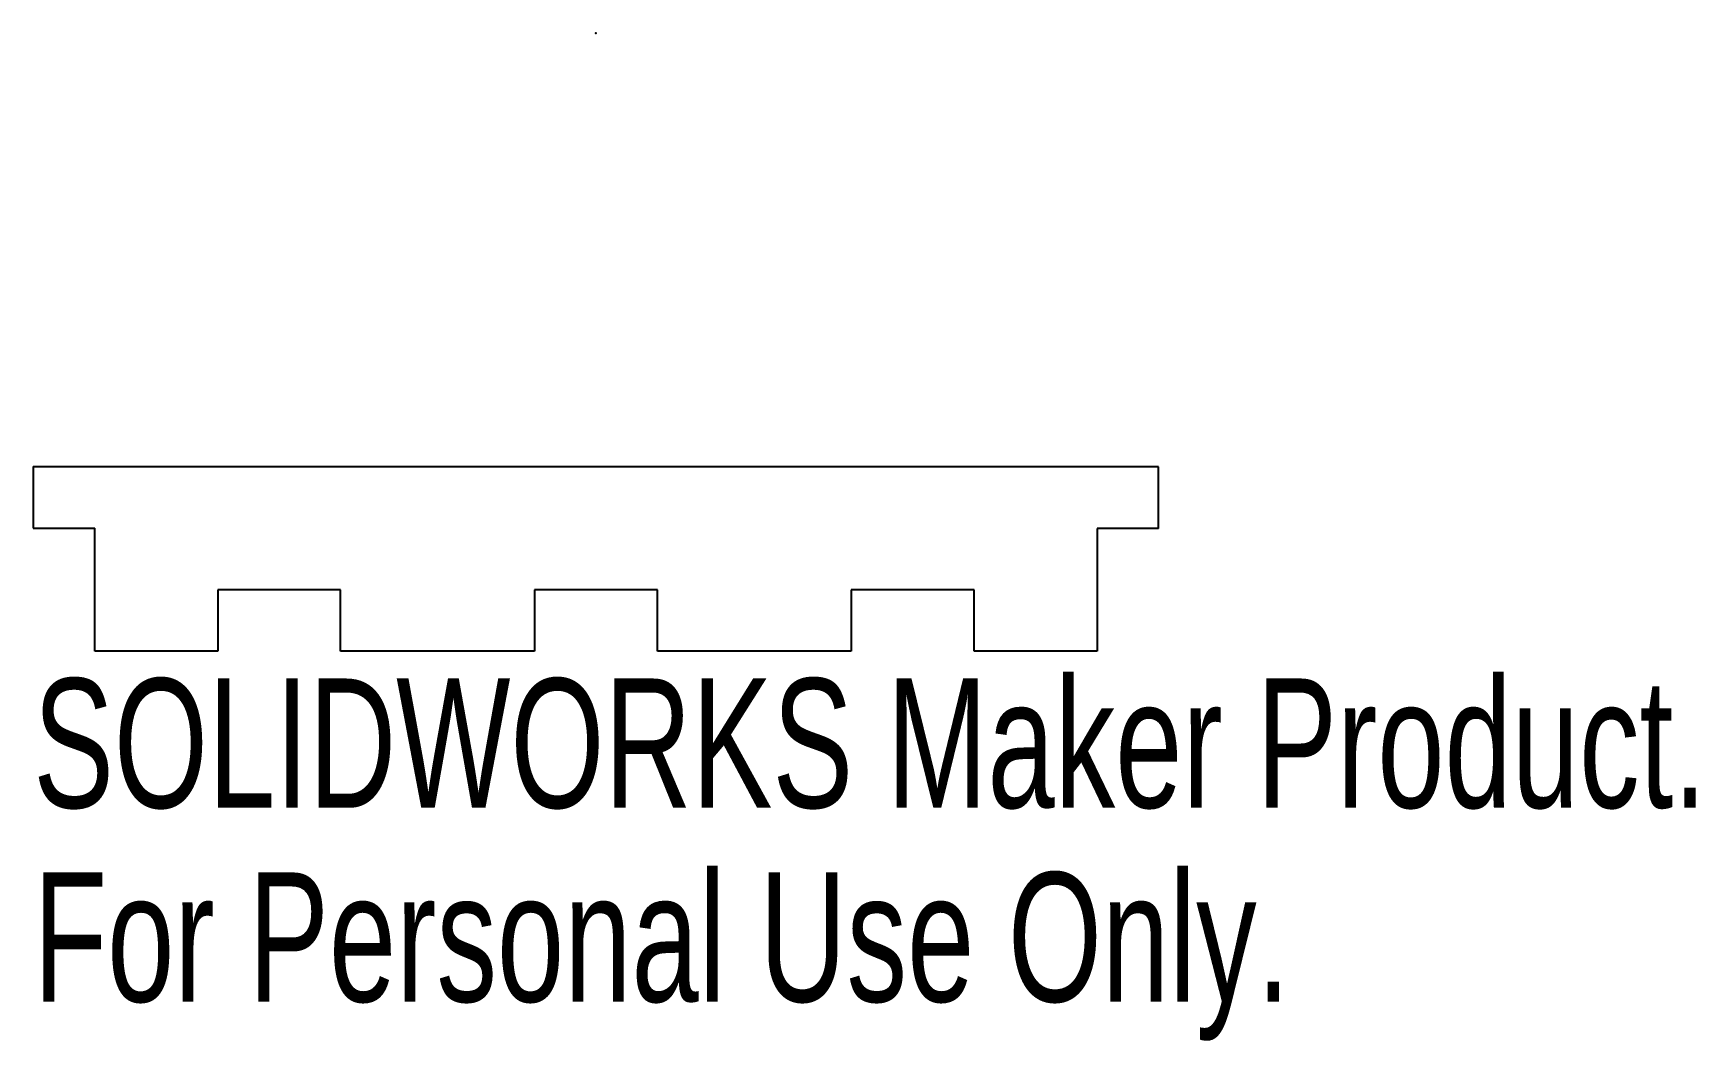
# Model space of a CAD drawing. Header units: millimetres. Extents: x -21.1 to 41.1, y -37.7 to 0.
import ezdxf

# ---------------------------------------------------------------- set-up
doc = ezdxf.new("R2010")
doc.units = ezdxf.units.MM
doc.header["$PDSIZE"] = -1
doc.styles.add('SLDTEXTSTYLE0', font='TXT', dxfattribs={"width": 0.7})

msp = doc.modelspace()

# ---------------------------------------------------------------- linework, layer by layer
at = {"color": 7, "linetype": 'Continuous', "lineweight": 25}
for p, q in [((-21.05, -16.2), (-21.05, -18.5)), ((-21.05, -16.2), (18.75, -16.2)), ((21.05, -16.21), (18.75, -16.21)), ((21.05, -18.51), (21.05, -16.21)), ((-21.05, -18.5), (-18.75, -18.5)), ((-18.75, -23.1), (-18.75, -18.5)), ((21.05, -18.51), (18.75, -18.51)), ((18.75, -18.51), (18.75, -23.1)), ((-9.55, -20.8), (-14.15, -20.8)), ((-14.15, -20.8), (-14.15, -23.1)), ((-9.55, -23.1), (-9.55, -20.8)), ((2.3, -20.8), (-2.3, -20.8)), ((-2.3, -20.8), (-2.3, -23.1)), ((2.3, -23.1), (2.3, -20.8)), ((14.15, -20.8), (9.55, -20.8)), ((9.55, -20.8), (9.55, -23.1)), ((14.15, -23.1), (14.15, -20.8)), ((-14.15, -23.1), (-18.75, -23.1)), ((-2.3, -23.1), (-9.55, -23.1)), ((9.55, -23.1), (2.3, -23.1)), ((18.75, -23.1), (14.15, -23.1))]:
    msp.add_line(p, q, dxfattribs=at)
at = {"color": 7, "linetype": 'Continuous'}
msp.add_point((0, 0), dxfattribs=at)

# ---------------------------------------------------------------- texts
at = {"color": 7, "linetype": 'Continuous', "char_height": 4.83362, "attachment_point": 1, "style": 'SLDTEXTSTYLE0'}
for s, insert in [('SOLIDWORKS Maker Product.', (-21.05, -24.12)), ('For Personal Use Only.', (-21.05, -31.37))]:
    msp.add_mtext(s, dxfattribs=dict(at, insert=insert))

doc.saveas('drawing.dxf')
